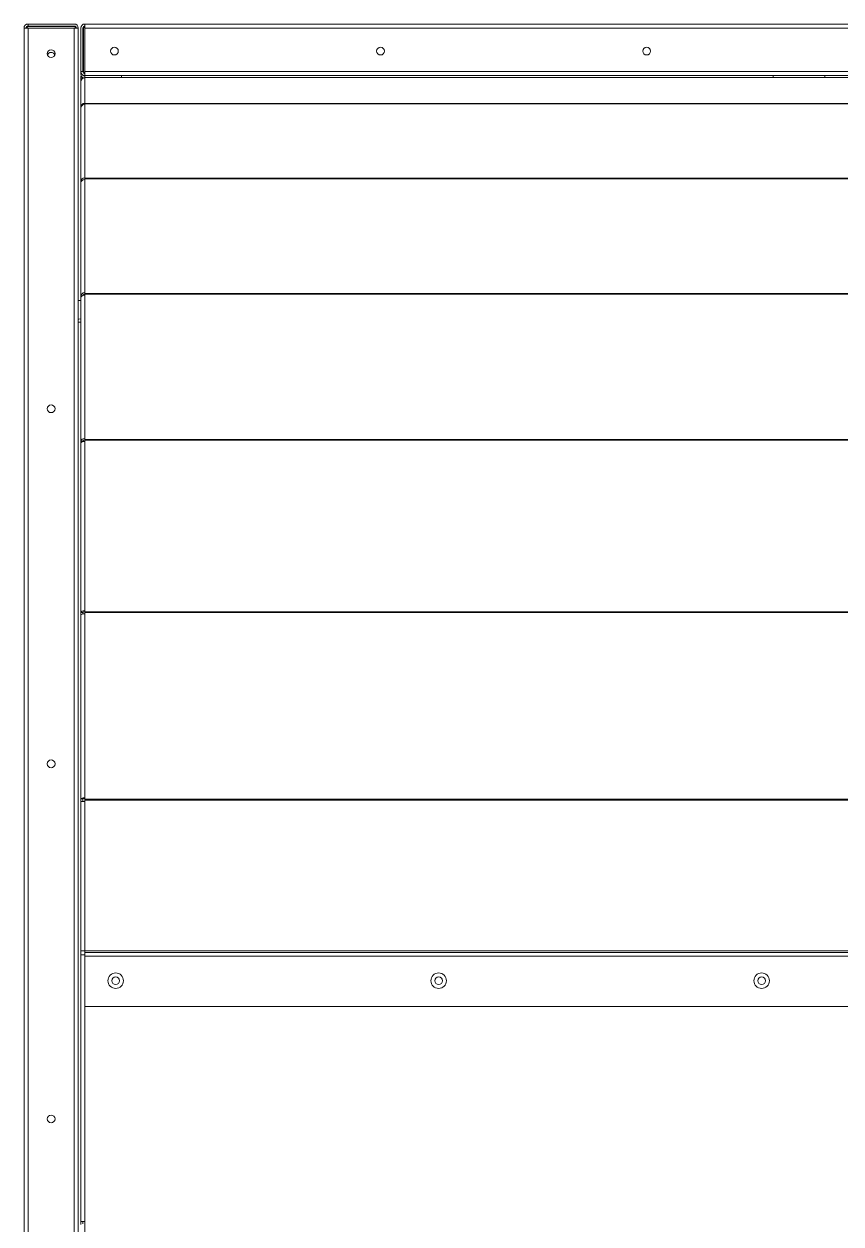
# Model space of a CAD drawing. Header units: millimetres. Extents: x 87724 to 117132, y 70018 to 90813.
# Drawn here: x 107148 to 107781, y 79071 to 80001 of the extents above; entities that cross this region are included whole.
import ezdxf

# ---------------------------------------------------------------- set-up
doc = ezdxf.new("R2010")
doc.units = ezdxf.units.MM

# ---------------------------------------------------------------- blocks, each defined once
blk = doc.blocks.new('SJMO 100 R')
at = {"color": 7, "lineweight": 20, "ltscale": 0.001722}
for p, q in [((107151.38, 79997.73), (107148.28, 79997.73)), ((107187.18, 79997.73), (107190.28, 79997.73)), ((107195.38, 79997.73), (107195.38, 80000.83)), ((107195.38, 79963.93), (107195.38, 79960.83)), ((107192.28, 79398.68), (107195.38, 79398.68)), ((107192.28, 79282.98), (107195.38, 79282.98)), ((107192.28, 79279.83), (107195.38, 79279.83)), ((107192.28, 79073.43), (107195.38, 79073.43))]:
    blk.add_line(p, q, dxfattribs=at)
at = {"color": 7, "lineweight": 20}
for p, q in [((107148.28, 77755.93), (107148.28, 79997.73)), ((107151.38, 77755.93), (107151.38, 79997.73)), ((107187.18, 79997.73), (107187.18, 77755.93)), ((107190.28, 79997.73), (107190.28, 77755.93)), ((107195.38, 80000.83), (109301.18, 80000.83)), ((107195.38, 79997.73), (109301.18, 79997.73)), ((109301.18, 79963.93), (107195.38, 79963.93)), ((109301.18, 79960.83), (107195.38, 79960.83)), ((107195.38, 79959.43), (108243.18, 79959.43)), ((107195.38, 79959.38), (108243.18, 79959.38)), ((107195.38, 79939.2), (108243.18, 79939.2)), ((107195.38, 79939.01), (108243.18, 79939.01)), ((107195.38, 79881.31), (108243.18, 79881.31)), ((107195.38, 79880.94), (108243.18, 79880.94)), ((107195.38, 79792.09), (108243.18, 79792.09)), ((107195.38, 79791.64), (108243.18, 79791.64)), ((107195.38, 79679.03), (108243.18, 79679.03)), ((107195.38, 79678.41), (108243.18, 79678.41)), ((107195.38, 79545.61), (108243.18, 79545.61)), ((107195.38, 79544.99), (108243.18, 79544.99)), ((107195.38, 79400.49), (108243.18, 79400.49)), ((107195.38, 79399.69), (108243.18, 79399.69)), ((107195.38, 79282.98), (108243.18, 79282.98)), ((107195.38, 79281.65), (108243.18, 79281.65)), ((107195.38, 79278.89), (108243.18, 79278.89)), ((108243.18, 79239.88), (107195.38, 79239.88))]:
    blk.add_line(p, q, dxfattribs=at)
at = {"color": 7, "lineweight": 20, "ltscale": 0.000888889}
for p, q in [((107151.38, 79999.23), (107151.38, 80000.83)), ((107193.88, 79963.93), (107192.28, 79963.93)), ((107193.88, 79677.74), (107192.28, 79677.74)), ((107193.88, 79545.07), (107192.28, 79545.07)), ((107193.88, 79400.66), (107192.28, 79400.66))]:
    blk.add_line(p, q, dxfattribs=at)
at = {"color": 7, "lineweight": 20, "ltscale": 0.019889}
for p, q in [((107151.38, 80000.83), (107187.18, 80000.83)), ((107151.38, 79999.23), (107187.18, 79999.23)), ((107151.38, 79997.73), (107187.18, 79997.73))]:
    blk.add_line(p, q, dxfattribs=at)
at = {"color": 7, "lineweight": 20, "ltscale": 0.019444}
blk.add_line((107186.78, 79998.83), (107151.78, 79998.83), dxfattribs=at)
at = {"color": 7, "lineweight": 20, "ltscale": 0.018778}
for p, q in [((107192.28, 79963.93), (107192.28, 79997.73)), ((107193.88, 79963.93), (107193.88, 79997.73)), ((107195.38, 79963.93), (107195.38, 79997.73))]:
    blk.add_line(p, q, dxfattribs=at)
at = {"color": 7, "lineweight": 20, "ltscale": 0.018333}
blk.add_line((107194.28, 79964.33), (107194.28, 79997.33), dxfattribs=at)
at = {"color": 7, "lineweight": 20, "ltscale": 0.001085}
blk.add_line((107192.28, 79961.93), (107192.28, 79963.89), dxfattribs=at)
at = {"color": 7, "lineweight": 20, "ltscale": 0.000406364}
blk.add_line((107193.02, 79961.93), (107192.28, 79961.93), dxfattribs=at)
at = {"color": 7, "lineweight": 20, "ltscale": 0.002199}
blk.add_line((107192.28, 79960.33), (107192.28, 79956.38), dxfattribs=at)
at = {"color": 7, "lineweight": 20, "ltscale": 0.000116338}
blk.add_line((107192.49, 79960.33), (107192.28, 79960.33), dxfattribs=at)
at = {"color": 7, "lineweight": 20, "ltscale": 9.81087e-05}
blk.add_line((107192.28, 79956.33), (107192.28, 79956.16), dxfattribs=at)
at = {"color": 7, "lineweight": 20, "ltscale": 0.000115093}
blk.add_line((107192.49, 79960.33), (107192.69, 79960.4), dxfattribs=at)
at = {"color": 7, "lineweight": 20, "ltscale": 2.06769e-05}
blk.add_line((107193.88, 79963.9), (107193.88, 79963.94), dxfattribs=at)
at = {"color": 7, "lineweight": 20, "ltscale": 0.00077743}
blk.add_line((107195.38, 79960.84), (107195.38, 79959.44), dxfattribs=at)
at = {"color": 7, "lineweight": 20, "ltscale": 2.77118e-05}
blk.add_line((107195.38, 79959.38), (107195.38, 79959.43), dxfattribs=at)
at = {"color": 7, "lineweight": 20, "ltscale": 9.96622e-05}
blk.add_line((107195.38, 79959.21), (107195.38, 79959.38), dxfattribs=at)
at = {"color": 7, "lineweight": 20, "ltscale": 0.011014}
for p, q in [((107195.38, 79959.21), (107195.38, 79939.38)), ((107192.28, 79956.16), (107192.28, 79936.33))]:
    blk.add_line(p, q, dxfattribs=at)
at = {"color": 7, "lineweight": 20, "ltscale": 0.000778012}
blk.add_line((107223.78, 79959.44), (107223.78, 79960.84), dxfattribs=at)
at = {"color": 7, "lineweight": 20, "ltscale": 0.000777723}
for p, q in [((107728.28, 79959.43), (107728.28, 79960.83)), ((107768.28, 79959.43), (107768.28, 79960.83))]:
    blk.add_line(p, q, dxfattribs=at)
at = {"color": 7, "lineweight": 20, "ltscale": 9.98432e-05}
blk.add_line((107195.38, 79939.2), (107195.38, 79939.38), dxfattribs=at)
at = {"color": 7, "lineweight": 20, "ltscale": 0.00010544}
blk.add_line((107195.38, 79939.01), (107195.38, 79939.2), dxfattribs=at)
at = {"color": 7, "lineweight": 20, "ltscale": 0.000215453}
blk.add_line((107195.38, 79938.62), (107195.38, 79939.01), dxfattribs=at)
at = {"color": 7, "lineweight": 20, "ltscale": 0.031625}
for p, q in [((107195.38, 79938.62), (107195.38, 79881.7)), ((107192.28, 79935.76), (107192.28, 79878.84))]:
    blk.add_line(p, q, dxfattribs=at)
at = {"color": 7, "lineweight": 20, "ltscale": 3.42425e-05}
blk.add_line((107192.35, 79936.33), (107192.28, 79936.33), dxfattribs=at)
at = {"color": 7, "lineweight": 20, "ltscale": 0.000313955}
blk.add_line((107192.28, 79935.76), (107192.28, 79936.33), dxfattribs=at)
at = {"color": 7, "lineweight": 20, "ltscale": 0.000140381}
blk.add_line((107192.54, 79878.84), (107192.28, 79878.84), dxfattribs=at)
at = {"color": 7, "lineweight": 20, "ltscale": 0.000546998}
blk.add_line((107192.28, 79877.85), (107192.28, 79878.84), dxfattribs=at)
at = {"color": 7, "lineweight": 20, "ltscale": 0.048698}
for p, q in [((107192.28, 79877.85), (107192.28, 79790.2)), ((107195.38, 79880.35), (107195.38, 79792.69))]:
    blk.add_line(p, q, dxfattribs=at)
at = {"color": 7, "lineweight": 20, "ltscale": 0.000215745}
blk.add_line((107195.38, 79881.31), (107195.38, 79881.7), dxfattribs=at)
at = {"color": 7, "lineweight": 20, "ltscale": 0.000203219}
blk.add_line((107195.38, 79880.94), (107195.38, 79881.31), dxfattribs=at)
at = {"color": 7, "lineweight": 20, "ltscale": 0.000332218}
blk.add_line((107195.38, 79880.35), (107195.38, 79880.94), dxfattribs=at)
at = {"color": 7, "lineweight": 20, "ltscale": 0.000433251}
blk.add_line((107193.06, 79790.2), (107192.28, 79790.2), dxfattribs=at)
at = {"color": 7, "lineweight": 20, "ltscale": 0.000751679}
blk.add_line((107192.28, 79788.84), (107192.28, 79790.2), dxfattribs=at)
at = {"color": 7, "lineweight": 20, "ltscale": 0.000331768}
blk.add_line((107195.38, 79792.09), (107195.38, 79792.69), dxfattribs=at)
at = {"color": 7, "lineweight": 20, "ltscale": 0.000251569}
blk.add_line((107195.38, 79791.64), (107195.38, 79792.09), dxfattribs=at)
at = {"color": 7, "lineweight": 20, "ltscale": 0.000420498}
blk.add_line((107195.38, 79790.88), (107195.38, 79791.64), dxfattribs=at)
at = {"color": 7, "lineweight": 20, "ltscale": 0.061721}
for p, q in [((107195.38, 79790.88), (107195.38, 79679.78)), ((107192.28, 79788.84), (107192.28, 79677.74))]:
    blk.add_line(p, q, dxfattribs=at)
at = {"color": 7, "lineweight": 20, "ltscale": 0.001111}
for p, q in [((107190.28, 79786.81), (107192.28, 79786.81)), ((107192.28, 79769.78), (107190.28, 79769.78))]:
    blk.add_line(p, q, dxfattribs=at)
at = {"color": 7, "lineweight": 20, "ltscale": 0.000917392}
blk.add_line((107192.28, 79676.09), (107192.28, 79677.74), dxfattribs=at)
at = {"color": 7, "lineweight": 20, "ltscale": 0.000222798}
blk.add_line((107193.88, 79677.34), (107193.88, 79677.74), dxfattribs=at)
at = {"color": 7, "lineweight": 20, "ltscale": 0.000421068}
blk.add_line((107195.38, 79679.03), (107195.38, 79679.78), dxfattribs=at)
at = {"color": 7, "lineweight": 20, "ltscale": 0.000340315}
blk.add_line((107195.38, 79678.41), (107195.38, 79679.03), dxfattribs=at)
at = {"color": 7, "lineweight": 20, "ltscale": 0.000496562}
blk.add_line((107195.38, 79677.52), (107195.38, 79678.41), dxfattribs=at)
at = {"color": 7, "lineweight": 20, "ltscale": 0.072788}
for p, q in [((107195.38, 79677.52), (107195.38, 79546.5)), ((107192.28, 79676.09), (107192.28, 79545.07))]:
    blk.add_line(p, q, dxfattribs=at)
at = {"color": 7, "lineweight": 20, "ltscale": 0.001035}
blk.add_line((107192.28, 79543.21), (107192.28, 79545.07), dxfattribs=at)
at = {"color": 7, "lineweight": 20, "ltscale": 0.079194}
for p, q in [((107192.28, 79543.21), (107192.28, 79400.66)), ((107195.38, 79544.02), (107195.38, 79401.47))]:
    blk.add_line(p, q, dxfattribs=at)
at = {"color": 7, "lineweight": 20, "ltscale": 0.000643713}
blk.add_line((107193.88, 79543.92), (107193.88, 79545.07), dxfattribs=at)
at = {"color": 7, "lineweight": 20, "ltscale": 0.00049589}
blk.add_line((107195.38, 79545.61), (107195.38, 79546.5), dxfattribs=at)
at = {"color": 7, "lineweight": 20, "ltscale": 0.000346286}
blk.add_line((107195.38, 79544.99), (107195.38, 79545.61), dxfattribs=at)
at = {"color": 7, "lineweight": 20, "ltscale": 0.000539607}
blk.add_line((107195.38, 79544.02), (107195.38, 79544.99), dxfattribs=at)
at = {"color": 7, "lineweight": 20, "ltscale": 0.001102}
for p, q in [((107192.28, 79398.68), (107192.28, 79400.66)), ((107193.88, 79398.68), (107193.88, 79400.66))]:
    blk.add_line(p, q, dxfattribs=at)
at = {"color": 7, "lineweight": 20, "ltscale": 0.064274}
for p, q in [((107192.28, 79398.68), (107192.28, 79282.98)), ((107195.38, 79398.68), (107195.38, 79282.98))]:
    blk.add_line(p, q, dxfattribs=at)
at = {"color": 7, "lineweight": 20, "ltscale": 0.000541128}
blk.add_line((107195.38, 79400.49), (107195.38, 79401.47), dxfattribs=at)
at = {"color": 7, "lineweight": 20, "ltscale": 0.000447681}
blk.add_line((107195.38, 79399.69), (107195.38, 79400.49), dxfattribs=at)
at = {"color": 7, "lineweight": 20, "ltscale": 0.000560392}
blk.add_line((107195.38, 79398.68), (107195.38, 79399.69), dxfattribs=at)
at = {"color": 7, "lineweight": 20, "ltscale": 0.00175}
blk.add_line((107192.28, 79282.98), (107192.28, 79279.83), dxfattribs=at)
at = {"color": 7, "lineweight": 20, "ltscale": 0.114667}
blk.add_line((107192.28, 79279.83), (107192.28, 79073.43), dxfattribs=at)
at = {"color": 7, "lineweight": 20, "ltscale": 0.000741427}
blk.add_line((107195.38, 79282.98), (107195.38, 79281.65), dxfattribs=at)
at = {"color": 7, "lineweight": 20, "ltscale": 0.001532}
blk.add_line((107195.38, 79278.89), (107195.38, 79281.65), dxfattribs=at)
at = {"color": 7, "lineweight": 20, "ltscale": 0.021671}
blk.add_line((107195.38, 79239.88), (107195.38, 79278.89), dxfattribs=at)
at = {"color": 7, "lineweight": 20, "ltscale": 0.092472}
blk.add_line((107195.38, 79239.88), (107195.38, 79073.43), dxfattribs=at)
at = {"color": 7, "lineweight": 20, "ltscale": 0.001327}
blk.add_line((107192.28, 79071.05), (107192.28, 79073.44), dxfattribs=at)
at = {"color": 7, "lineweight": 20, "ltscale": 0.00111}
blk.add_line((107193.78, 79071.44), (107193.78, 79073.43), dxfattribs=at)
at = {"color": 7, "lineweight": 20, "ltscale": 0.0225}
blk.add_line((107195.38, 79073.43), (107195.38, 79032.93), dxfattribs=at)
at = {"color": 7, "lineweight": 20}
for centre, radius in [((107169.28, 79977.83), 3), ((107218.28, 79979.83), 3), ((107424.28, 79979.83), 3), ((107630.28, 79979.83), 3), ((107169.28, 79702.83), 3), ((107169.28, 79427.83), 3), ((107219.28, 79259.88), 6), ((107219.28, 79259.83), 3), ((107469.28, 79259.88), 6), ((107469.28, 79259.83), 3), ((107719.28, 79259.88), 6), ((107719.28, 79259.83), 3), ((107169.28, 79152.83), 3)]:
    blk.add_circle(centre, radius, dxfattribs=at)
for centre, radius, start, end in [((107151.38, 79997.73), 3.1, 90, 180), ((107151.38, 79997.73), 1.5, 90, 180), ((107151.78, 79997.33), 1.5, 90, 164.53377), ((107186.78, 79997.33), 1.5, 15.46601, 90), ((107187.18, 79997.73), 3.1, 0, 90), ((107187.18, 79997.73), 1.5, 0, 90), ((107186.78, 79997.33), 3.5, 0, 0.59319), ((107195.38, 79997.73), 3.1, 90, 180), ((107195.38, 79997.73), 1.5, 90, 180), ((107195.78, 79997.33), 1.5, 105.466, 180), ((107169.28, 79975.83), 3, 19.47645, 160.53113), ((107195.38, 79963.93), 3.1, 180, 270), ((107195.38, 79961.93), 3.1, 180, 244.58537), ((107192.15, 79962.17), 1.84, 274.08585, 286.82206), ((107195.38, 79956.33), 3.1, 90, 180), ((107195.38, 79963.93), 1.5, 180, 270), ((107195.38, 79961.93), 1.5, 214.03569, 270), ((107195.78, 79964.33), 1.5, 180, 254.5338), ((107186.78, 79764.33), 3.5, 359.40681, 0), ((107187.18, 79755.73), 3.1, 0, 0.63017)]:
    blk.add_arc(centre, radius, start, end, dxfattribs=at)
for centre, major_axis, ratio, start_param, end_param in [((107195.38, 79956.16), (-3.1, 0), 0.983909, 4.712389, 6.283185), ((107195.38, 79961.33), (3.1, 0), 0.890814, 3.511257, 4.162602), ((107195.38, 79936.33), (-3.1, 0), 0.983909, 4.712389, 6.283185), ((107195.38, 79935.76), (-3.1, 0), 0.922686, 4.712389, 6.283185), ((107195.38, 79878.84), (-3.1, 0), 0.922686, 4.712389, 6.283185), ((107195.38, 79877.85), (-3.1, 0), 0.804688, 4.712389, 6.283185), ((107195.38, 79790.2), (-3.1, 0), 0.804688, 4.712389, 6.283185), ((107195.38, 79788.84), (-3.1, 0), 0.658616, 4.712389, 6.283185), ((107195.38, 79790.2), (-1.5, 0), 0.804688, 4.712389, 5.879259), ((107193.78, 79772.09), (3.5, 0), 0.087156, 2.013707, 3.141593), ((107195.38, 79677.74), (-3.1, 0), 0.658616, 4.712389, 6.283185), ((107195.38, 79676.09), (-3.1, 0), 0.461013, 4.712389, 6.283185), ((107195.38, 79677.74), (-1.5, 0), 0.658616, 4.712389, 6.283185), ((107195.38, 79545.07), (-3.1, 0), 0.461013, 4.712389, 6.283185), ((107195.38, 79543.21), (-3.1, 0), 0.259944, 4.712389, 6.283185), ((107195.38, 79545.07), (-1.5, 0), 0.461013, 4.712389, 6.283185), ((107195.38, 79400.66), (-3.1, 0), 0.259944, 4.712389, 6.283185), ((107195.38, 79400.66), (-1.5, 0), 0.259944, 4.712389, 6.283185)]:
    blk.add_ellipse(centre, major_axis=major_axis, ratio=ratio, start_param=start_param, end_param=end_param, dxfattribs=at)

msp = doc.modelspace()

# ---------------------------------------------------------------- block references
msp.add_blockref('SJMO 100 R', (0, 0))

doc.saveas('drawing.dxf')
